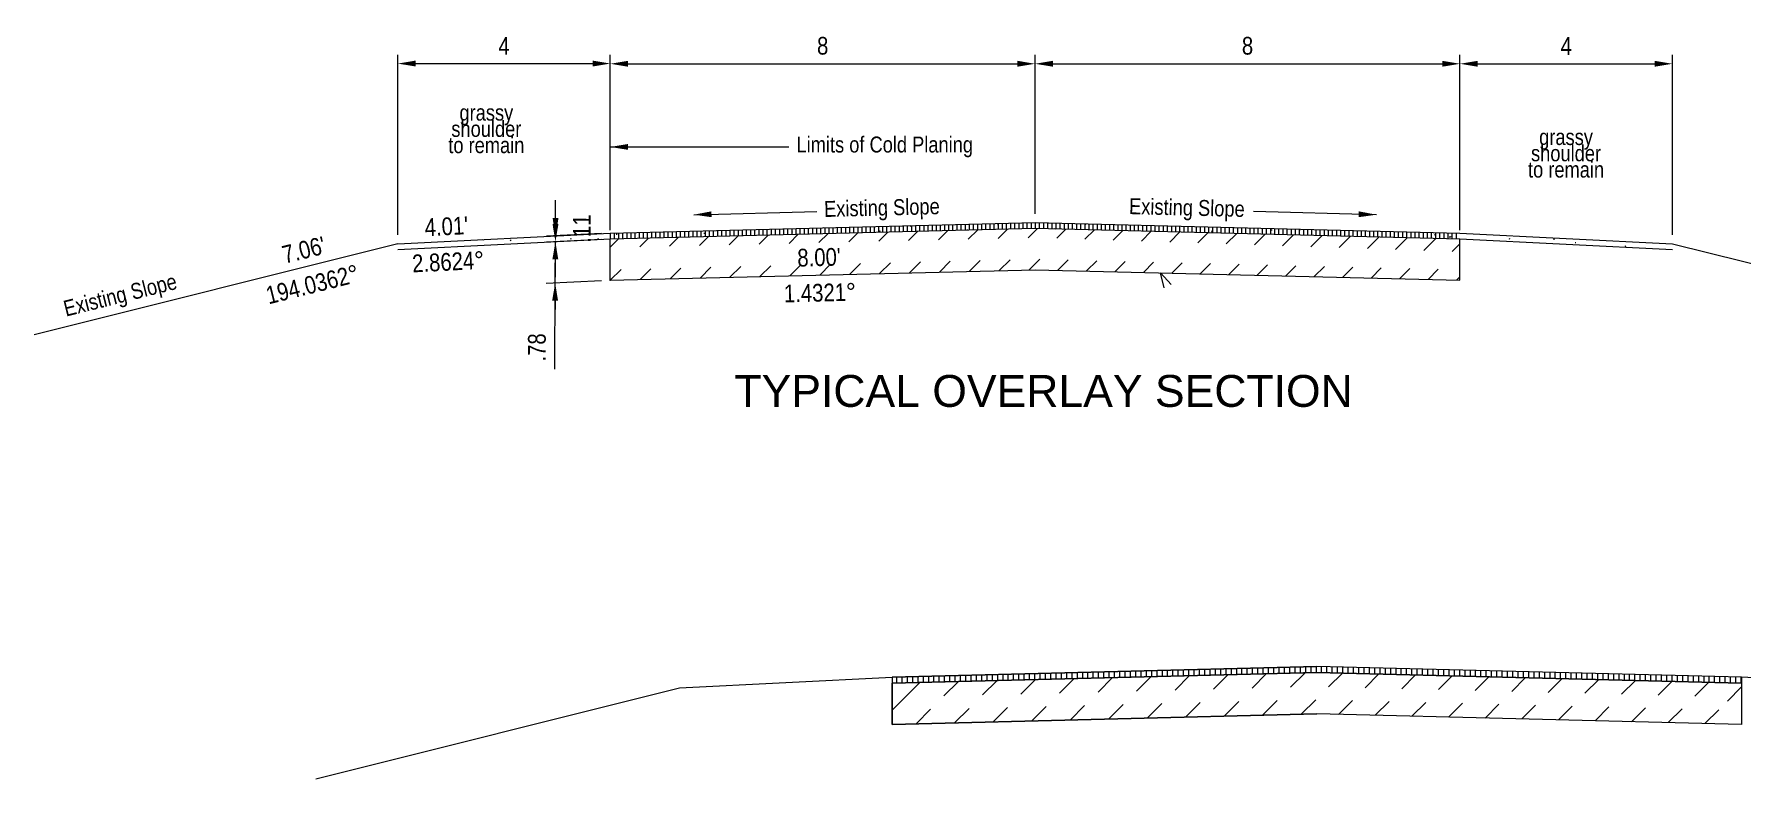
# Model space of a CAD drawing. Extents: x -43.4 to 20.2, y -25.3 to 24.
# Drawn here: x -35.2 to -3.04, y 10.03 to 24.04 of the extents above; entities that cross this region are included whole.
import ezdxf
from ezdxf.enums import TextEntityAlignment as Align

# ---------------------------------------------------------------- set-up
doc = ezdxf.new("R2010")
doc.units = 0
doc.header["$MEASUREMENT"] = 0
for name, color, linetype, lineweight in [('Level 1', 7, 'Continuous', 0), ('Level 5', 7, 'Continuous', 0), ('Level 59', 7, 'Continuous', 0)]:
    doc.layers.add(name, color=color, linetype=linetype, lineweight=lineweight)
doc.styles.get("Standard").update_dxf_attribs({"font": 'txt.shx'})
doc.styles.add('Style-Arial', font='arial.ttf')
doc.styles.add('Style-Arial Narrow', font='ARIALN.TTF')
doc.dimstyles.get("Standard").update_dxf_attribs({"dimtxt": 0.18, "dimasz": 0.18, "dimexe": 0.18, "dimexo": 0.0625, "dimgap": 0.09, "dimtad": 0, "dimtih": 1, "dimtoh": 1, "dimdec": 4, "dimzin": 3, "dimdsep": 46, "dimtxsty": 'Standard', "dimcen": 0.09, "dimadec": 0, "dimazin": 0, "dimtfac": 1, "dimtdec": 0, "dimtofl": 0, "dimtmove": 0, "dimatfit": 1, "dimfxl": 1, "dimtolj": 1, "dimtzin": 3, "dimarcsym": 0})

# ---------------------------------------------------------------- blocks, each defined once
blk = doc.blocks.new('*D1')
at = {"linetype": 'Continuous', "lineweight": 0, "transparency": 16777216}
for p, q in [((-28.348, 20.264), (-28.348, 23.653)), ((-28.014, 23.486), (-24.682, 23.486)), ((-24.348, 20.464), (-24.348, 23.653))]:
    blk.add_line(p, q, dxfattribs=at)
at = {"linetype": 'Continuous', "lineweight": 13, "transparency": 16777216}
for points in [[(-28.014, 23.542), (-28.014, 23.431), (-28.348, 23.486)], [(-24.682, 23.542), (-24.682, 23.431), (-24.348, 23.486)]]:
    blk.add_solid(points, dxfattribs=at)
at = {"layer": 'Defpoints', "color": 0, "linetype": 'Continuous', "lineweight": 13, "transparency": 16777216}
for p in [(-24.348, 23.486), (-24.348, 20.297), (-28.348, 20.097)]:
    blk.add_point(p, dxfattribs=at)
at = {"color": 0, "linetype": 'Continuous', "lineweight": 0, "transparency": 16777216, "insert": (-26.348, 23.82), "char_height": 0.3337, "attachment_point": 5, "style": 'Style-Arial Narrow'}
blk.add_mtext('\\A1;4', dxfattribs=at)
blk = doc.blocks.new('*D4')
at = {"linetype": 'Continuous', "lineweight": 0, "transparency": 16777216}
for p, q in [((-24.348, 20.353), (-24.348, 23.649)), ((-24.014, 23.482), (-16.682, 23.482)), ((-16.348, 20.664), (-16.348, 23.649))]:
    blk.add_line(p, q, dxfattribs=at)
at = {"linetype": 'Continuous', "lineweight": 13, "transparency": 16777216}
for points in [[(-24.014, 23.538), (-24.014, 23.427), (-24.348, 23.482)], [(-16.682, 23.538), (-16.682, 23.427), (-16.348, 23.482)]]:
    blk.add_solid(points, dxfattribs=at)
at = {"layer": 'Defpoints', "color": 0, "linetype": 'Continuous', "lineweight": 13, "transparency": 16777216}
for p in [(-16.348, 23.482), (-16.348, 20.497), (-24.348, 20.186)]:
    blk.add_point(p, dxfattribs=at)
at = {"color": 0, "linetype": 'Continuous', "lineweight": 0, "transparency": 16777216, "insert": (-20.348, 23.819), "char_height": 0.3337, "attachment_point": 5, "style": 'Style-Arial Narrow'}
blk.add_mtext('\\A1;8', dxfattribs=at)
blk = doc.blocks.new('*D2')
at = {"linetype": 'Continuous', "lineweight": 0, "transparency": 16777216}
for p, q in [((-16.348, 20.664), (-16.348, 23.649)), ((-16.014, 23.482), (-8.682, 23.482)), ((-8.348, 20.353), (-8.348, 23.649))]:
    blk.add_line(p, q, dxfattribs=at)
at = {"linetype": 'Continuous', "lineweight": 13, "transparency": 16777216}
for points in [[(-16.014, 23.538), (-16.014, 23.427), (-16.348, 23.482)], [(-8.682, 23.538), (-8.682, 23.427), (-8.348, 23.482)]]:
    blk.add_solid(points, dxfattribs=at)
at = {"layer": 'Defpoints', "color": 0, "linetype": 'Continuous', "lineweight": 13, "transparency": 16777216}
for p in [(-8.348, 23.482), (-16.348, 20.497), (-8.348, 20.186)]:
    blk.add_point(p, dxfattribs=at)
at = {"color": 0, "linetype": 'Continuous', "lineweight": 0, "transparency": 16777216, "insert": (-12.348, 23.819), "char_height": 0.3337, "attachment_point": 5, "style": 'Style-Arial Narrow'}
blk.add_mtext('\\A1;8', dxfattribs=at)
blk = doc.blocks.new('*D3')
at = {"linetype": 'Continuous', "lineweight": 0, "transparency": 16777216}
for p, q in [((-8.348, 20.353), (-8.348, 23.649)), ((-8.014, 23.482), (-4.682, 23.482)), ((-4.348, 20.264), (-4.348, 23.649))]:
    blk.add_line(p, q, dxfattribs=at)
at = {"linetype": 'Continuous', "lineweight": 13, "transparency": 16777216}
for points in [[(-8.014, 23.538), (-8.014, 23.427), (-8.348, 23.482)], [(-4.682, 23.538), (-4.682, 23.427), (-4.348, 23.482)]]:
    blk.add_solid(points, dxfattribs=at)
at = {"layer": 'Defpoints', "color": 0, "linetype": 'Continuous', "lineweight": 13, "transparency": 16777216}
for p in [(-4.348, 23.482), (-8.348, 20.186), (-4.348, 20.097)]:
    blk.add_point(p, dxfattribs=at)
at = {"color": 0, "linetype": 'Continuous', "lineweight": 0, "transparency": 16777216, "insert": (-6.348, 23.816), "char_height": 0.3337, "attachment_point": 5, "style": 'Style-Arial Narrow'}
blk.add_mtext('\\A1;4', dxfattribs=at)
blk = doc.blocks.new('*D6')
at = {"linetype": 'Continuous', "lineweight": 0, "transparency": 16777216}
for p, q in [((-25.379, 20.468), (-25.377, 20.802)), ((-24.511, 20.178), (-25.548, 20.126)), ((-25.385, 19.356), (-25.381, 20.134)), ((-24.515, 19.4), (-25.552, 19.348)), ((-25.394, 17.737), (-25.385, 19.356)), ((-25.387, 19.022), (-25.389, 18.689))]:
    blk.add_line(p, q, dxfattribs=at)
at = {"linetype": 'Continuous', "lineweight": 13, "transparency": 16777216}
for points in [[(-25.435, 20.468), (-25.324, 20.468), (-25.381, 20.134)], [(-25.443, 19.023), (-25.331, 19.022), (-25.385, 19.356)]]:
    blk.add_solid(points, dxfattribs=at)
at = {"layer": 'Defpoints', "color": 0, "linetype": 'Continuous', "lineweight": 13, "transparency": 16777216}
for p in [(-25.381, 20.134), (-24.344, 20.186), (-24.348, 19.408)]:
    blk.add_point(p, dxfattribs=at)
at = {"color": 0, "linetype": 'Continuous', "lineweight": 0, "transparency": 16777216, "insert": (-25.729, 18.145), "char_height": 0.3337, "attachment_point": 5, "rotation": 89.6934, "style": 'Style-Arial Narrow'}
blk.add_mtext('\\A1;.78', dxfattribs=at)
blk = doc.blocks.new('*D5')
at = {"linetype": 'Continuous', "lineweight": 0, "transparency": 16777216}
for p, q in [((-25.379, 20.579), (-25.377, 20.913)), ((-24.51, 20.289), (-25.547, 20.237)), ((-24.511, 20.178), (-25.548, 20.126)), ((-25.383, 19.8), (-25.385, 19.467))]:
    blk.add_line(p, q, dxfattribs=at)
at = {"linetype": 'Continuous', "lineweight": 13, "transparency": 16777216}
for points in [[(-25.434, 20.58), (-25.323, 20.579), (-25.38, 20.246)], [(-25.438, 19.801), (-25.327, 19.8), (-25.381, 20.134)]]:
    blk.add_solid(points, dxfattribs=at)
at = {"layer": 'Defpoints', "color": 0, "linetype": 'Continuous', "lineweight": 13, "transparency": 16777216}
for p in [(-24.343, 20.297), (-25.38, 20.246), (-24.344, 20.186)]:
    blk.add_point(p, dxfattribs=at)
at = {"color": 0, "linetype": 'Continuous', "lineweight": 0, "transparency": 16777216, "insert": (-24.884, 20.382), "char_height": 0.3337, "attachment_point": 5, "rotation": 89.6934, "style": 'Style-Arial Narrow'}
blk.add_mtext('\\A1;.11', dxfattribs=at)

msp = doc.modelspace()

# ---------------------------------------------------------------- hatches: boundary and pattern name
at = {"layer": 'Level 59', "linetype": 'Continuous', "lineweight": 13}
h = msp.add_hatch(dxfattribs=at)
h.set_pattern_fill('HATCH', color=5, scale=0.01, style=0, pattern_type=2)
h.set_pattern_definition([(90, (-13.15246, 12.845), (-0.1, 6e-18), [])])
h.paths.add_polyline_path([(-3.04472, 11.94074), (-11.04222, 12.14068), (-19.03972, 11.94074), (-19.03972, 11.83071), (-11.04222, 12.03065), (-3.04472, 11.83071)])

# ---------------------------------------------------------------- linework, layer by layer
at = {"layer": 'Level 1', "color": 5, "linetype": 'Continuous', "lineweight": 0}
for p, q in [((-28.3479, 20.09713), (-35.19642, 18.385)), ((-4.3479, 20.09713), (3.52505, 18.12889))]:
    msp.add_line(p, q, dxfattribs=at)
at = {"layer": 'Level 1', "color": 7, "linetype": 'Continuous', "lineweight": 13}
for p, q in [((-24.3479, 19.40799), (-24.3479, 20.18596)), ((-8.3479, 19.40799), (-8.3479, 20.18586))]:
    msp.add_line(p, q, dxfattribs=at)
at = {"layer": 'Level 1', "color": 4, "linetype": 'Continuous', "lineweight": 0, "flags": 128}
msp.add_lwpolyline([(-13.91654, 19.26326), (-13.9855, 19.55113), (-13.78919, 19.32957)], dxfattribs=at)
at = {"layer": 'Level 5', "color": 7, "linetype": 'Continuous', "lineweight": 0}
msp.add_line((-16.3479, 20.66094), (-16.3479, 22.75454), dxfattribs=at)
at = {"layer": 'Level 59', "color": 7, "linetype": 'Continuous', "lineweight": 13}
for p, q in [((-24.34373, 20.18607), (-24.34373, 20.29723)), ((-24.26603, 20.18801), (-24.26603, 20.29918)), ((-24.18833, 20.18995), (-24.18833, 20.30112)), ((-24.11063, 20.19189), (-24.11063, 20.30306)), ((-24.03293, 20.19384), (-24.03293, 20.305)), ((-23.95523, 20.19578), (-23.95523, 20.30695)), ((-23.87753, 20.19772), (-23.87753, 20.30889)), ((-23.79983, 20.19966), (-23.79983, 20.31083)), ((-23.72213, 20.20161), (-23.72213, 20.31277)), ((-23.64443, 20.20355), (-23.64443, 20.31472)), ((-23.56673, 20.20549), (-23.56673, 20.31666)), ((-23.48903, 20.20743), (-23.48903, 20.3186)), ((-23.41133, 20.20938), (-23.41133, 20.32054)), ((-23.33363, 20.21132), (-23.33363, 20.32249)), ((-23.25593, 20.21326), (-23.25593, 20.32443)), ((-23.17823, 20.2152), (-23.17823, 20.32637)), ((-23.10053, 20.21715), (-23.10053, 20.32831)), ((-23.02283, 20.21909), (-23.02283, 20.33026)), ((-22.94513, 20.22103), (-22.94513, 20.3322)), ((-22.86743, 20.22297), (-22.86743, 20.33414)), ((-22.78973, 20.22492), (-22.78973, 20.33608)), ((-22.71203, 20.22686), (-22.71203, 20.33803)), ((-22.63433, 20.2288), (-22.63433, 20.33997)), ((-22.55663, 20.23074), (-22.55663, 20.34191)), ((-22.47893, 20.23269), (-22.47893, 20.34385)), ((-22.40123, 20.23463), (-22.40123, 20.3458)), ((-22.32353, 20.23657), (-22.32353, 20.34774)), ((-22.24583, 20.23851), (-22.24583, 20.34968)), ((-22.16813, 20.24046), (-22.16813, 20.35162)), ((-22.09043, 20.2424), (-22.09043, 20.35357)), ((-22.01273, 20.24434), (-22.01273, 20.35551)), ((-21.93503, 20.24628), (-21.93503, 20.35745)), ((-21.85733, 20.24823), (-21.85733, 20.35939)), ((-21.77963, 20.25017), (-21.77963, 20.36134)), ((-21.70193, 20.25211), (-21.70193, 20.36328)), ((-21.62423, 20.25405), (-21.62423, 20.36522)), ((-21.54653, 20.256), (-21.54653, 20.36716)), ((-21.46883, 20.25794), (-21.46883, 20.36911)), ((-21.39113, 20.25988), (-21.39113, 20.37105)), ((-21.31343, 20.26182), (-21.31343, 20.37299)), ((-21.23573, 20.26377), (-21.23573, 20.37493)), ((-21.15803, 20.26571), (-21.15803, 20.37688)), ((-21.08033, 20.26765), (-21.08033, 20.37882)), ((-21.00263, 20.26959), (-21.00263, 20.38076)), ((-20.92493, 20.27154), (-20.92493, 20.3827)), ((-20.84723, 20.27348), (-20.84723, 20.38465)), ((-20.76953, 20.27542), (-20.76953, 20.38659)), ((-20.69183, 20.27736), (-20.69183, 20.38853)), ((-20.61413, 20.27931), (-20.61413, 20.39047)), ((-20.53643, 20.28125), (-20.53643, 20.39242)), ((-20.45873, 20.28319), (-20.45873, 20.39436)), ((-20.38103, 20.28513), (-20.38103, 20.3963)), ((-20.30333, 20.28708), (-20.30333, 20.39824)), ((-20.22563, 20.28902), (-20.22563, 20.40019)), ((-20.14793, 20.29096), (-20.14793, 20.40213)), ((-20.07023, 20.2929), (-20.07023, 20.40407)), ((-19.99253, 20.29485), (-19.99253, 20.40601)), ((-19.91483, 20.29679), (-19.91483, 20.40796)), ((-19.83713, 20.29873), (-19.83713, 20.4099)), ((-19.75943, 20.30067), (-19.75943, 20.41184)), ((-19.68173, 20.30262), (-19.68173, 20.41378)), ((-19.60403, 20.30456), (-19.60403, 20.41573)), ((-19.52633, 20.3065), (-19.52633, 20.41767)), ((-19.44863, 20.30844), (-19.44863, 20.41961)), ((-19.37093, 20.31039), (-19.37093, 20.42155)), ((-19.29323, 20.31233), (-19.29323, 20.4235)), ((-19.21553, 20.31427), (-19.21553, 20.42544)), ((-19.13783, 20.31621), (-19.13783, 20.42738)), ((-19.06013, 20.31816), (-19.06013, 20.42932)), ((-18.98243, 20.3201), (-18.98243, 20.43127)), ((-18.90473, 20.32204), (-18.90473, 20.43321)), ((-18.82703, 20.32398), (-18.82703, 20.43515)), ((-18.74933, 20.32593), (-18.74933, 20.43709)), ((-18.67163, 20.32787), (-18.67163, 20.43904)), ((-18.59393, 20.32981), (-18.59393, 20.44098)), ((-18.51623, 20.33175), (-18.51623, 20.44292)), ((-18.43853, 20.3337), (-18.43853, 20.44486)), ((-18.36083, 20.33564), (-18.36083, 20.44681)), ((-18.28313, 20.33758), (-18.28313, 20.44875)), ((-18.20542, 20.33952), (-18.20542, 20.45069)), ((-18.12772, 20.34147), (-18.12772, 20.45263)), ((-18.05002, 20.34341), (-18.05002, 20.45458)), ((-17.97232, 20.34535), (-17.97232, 20.45652)), ((-17.89462, 20.34729), (-17.89462, 20.45846)), ((-17.81692, 20.34924), (-17.81692, 20.4604)), ((-17.73922, 20.35118), (-17.73922, 20.46235)), ((-17.66152, 20.35312), (-17.66152, 20.46429)), ((-17.58382, 20.35506), (-17.58382, 20.46623)), ((-17.50612, 20.35701), (-17.50612, 20.46817)), ((-17.42842, 20.35895), (-17.42842, 20.47012)), ((-17.35072, 20.36089), (-17.35072, 20.47206)), ((-17.27302, 20.36283), (-17.27302, 20.474)), ((-17.19532, 20.36478), (-17.19532, 20.47594)), ((-17.11762, 20.36672), (-17.11762, 20.47789)), ((-17.03992, 20.36866), (-17.03992, 20.47983)), ((-16.96222, 20.3706), (-16.96222, 20.48177)), ((-16.88452, 20.37255), (-16.88452, 20.48371)), ((-16.80682, 20.37449), (-16.80682, 20.48566)), ((-16.72912, 20.37643), (-16.72912, 20.4876)), ((-16.65142, 20.37837), (-16.65142, 20.48954)), ((-16.57372, 20.38032), (-16.57372, 20.49148)), ((-16.49602, 20.38226), (-16.49602, 20.49343)), ((-16.41832, 20.3842), (-16.41832, 20.49537)), ((-16.34062, 20.38578), (-16.34062, 20.49695)), ((-16.26292, 20.38384), (-16.26292, 20.49501)), ((-16.18522, 20.38189), (-16.18522, 20.49306)), ((-16.10752, 20.37995), (-16.10752, 20.49112)), ((-16.02982, 20.37801), (-16.02982, 20.48918)), ((-15.95212, 20.37607), (-15.95212, 20.48724)), ((-15.87442, 20.37412), (-15.87442, 20.48529)), ((-15.79672, 20.37218), (-15.79672, 20.48335)), ((-15.71902, 20.37024), (-15.71902, 20.48141)), ((-15.64132, 20.3683), (-15.64132, 20.47947)), ((-15.56362, 20.36635), (-15.56362, 20.47752)), ((-15.48592, 20.36441), (-15.48592, 20.47558)), ((-15.40822, 20.36247), (-15.40822, 20.47364)), ((-15.33052, 20.36053), (-15.33052, 20.4717)), ((-15.25282, 20.35858), (-15.25282, 20.46975)), ((-15.17512, 20.35664), (-15.17512, 20.46781)), ((-15.09742, 20.3547), (-15.09742, 20.46587)), ((-15.01972, 20.35276), (-15.01972, 20.46393)), ((-14.94202, 20.35081), (-14.94202, 20.46198)), ((-14.86432, 20.34887), (-14.86432, 20.46004)), ((-14.78662, 20.34693), (-14.78662, 20.4581)), ((-14.70892, 20.34499), (-14.70892, 20.45616)), ((-14.63122, 20.34304), (-14.63122, 20.45421)), ((-14.55352, 20.3411), (-14.55352, 20.45227)), ((-14.47582, 20.33916), (-14.47582, 20.45033)), ((-14.39812, 20.33722), (-14.39812, 20.44839)), ((-14.32042, 20.33527), (-14.32042, 20.44644)), ((-14.24272, 20.33333), (-14.24272, 20.4445)), ((-14.16502, 20.33139), (-14.16502, 20.44256)), ((-14.08732, 20.32945), (-14.08732, 20.44062)), ((-14.00962, 20.3275), (-14.00962, 20.43867)), ((-13.93192, 20.32556), (-13.93192, 20.43673)), ((-13.85422, 20.32362), (-13.85422, 20.43479)), ((-13.77652, 20.32168), (-13.77652, 20.43285)), ((-13.69882, 20.31973), (-13.69882, 20.4309)), ((-13.62112, 20.31779), (-13.62112, 20.42896)), ((-13.54342, 20.31585), (-13.54342, 20.42702)), ((-13.46572, 20.31391), (-13.46572, 20.42508)), ((-13.38802, 20.31196), (-13.38802, 20.42313)), ((-13.31032, 20.31002), (-13.31032, 20.42119)), ((-13.23262, 20.30808), (-13.23262, 20.41925)), ((-13.15492, 20.30614), (-13.15492, 20.41731)), ((-13.07722, 20.30419), (-13.07722, 20.41536)), ((-12.99952, 20.30225), (-12.99952, 20.41342)), ((-12.92182, 20.30031), (-12.92182, 20.41148)), ((-12.84412, 20.29837), (-12.84412, 20.40954)), ((-12.76642, 20.29642), (-12.76642, 20.40759)), ((-12.68872, 20.29448), (-12.68872, 20.40565)), ((-12.61102, 20.29254), (-12.61102, 20.40371)), ((-12.53332, 20.2906), (-12.53332, 20.40177)), ((-12.45562, 20.28865), (-12.45562, 20.39982)), ((-12.37792, 20.28671), (-12.37792, 20.39788)), ((-12.30022, 20.28477), (-12.30022, 20.39594)), ((-12.22252, 20.28283), (-12.22252, 20.394)), ((-12.14482, 20.28088), (-12.14482, 20.39205)), ((-12.06712, 20.27894), (-12.06712, 20.39011)), ((-11.98942, 20.277), (-11.98942, 20.38817)), ((-11.91172, 20.27506), (-11.91172, 20.38623)), ((-11.83402, 20.27311), (-11.83402, 20.38428)), ((-11.75632, 20.27117), (-11.75632, 20.38234)), ((-11.67862, 20.26923), (-11.67862, 20.3804)), ((-11.60092, 20.26729), (-11.60092, 20.37846)), ((-11.52322, 20.26534), (-11.52322, 20.37651)), ((-11.44552, 20.2634), (-11.44552, 20.37457)), ((-11.36782, 20.26146), (-11.36782, 20.37263)), ((-11.29012, 20.25952), (-11.29012, 20.37069)), ((-11.21242, 20.25757), (-11.21242, 20.36874)), ((-11.13472, 20.25563), (-11.13472, 20.3668)), ((-11.05702, 20.25369), (-11.05702, 20.36486)), ((-10.97932, 20.25175), (-10.97932, 20.36292)), ((-10.90162, 20.2498), (-10.90162, 20.36097)), ((-10.82392, 20.24786), (-10.82392, 20.35903)), ((-10.74622, 20.24592), (-10.74622, 20.35709)), ((-10.66852, 20.24398), (-10.66852, 20.35514)), ((-10.59082, 20.24203), (-10.59082, 20.3532)), ((-10.51312, 20.24009), (-10.51312, 20.35126)), ((-10.43542, 20.23815), (-10.43542, 20.34932)), ((-10.35772, 20.23621), (-10.35772, 20.34737)), ((-10.28002, 20.23426), (-10.28002, 20.34543)), ((-10.20232, 20.23232), (-10.20232, 20.34349)), ((-10.12462, 20.23038), (-10.12462, 20.34155)), ((-10.04692, 20.22844), (-10.04692, 20.3396)), ((-9.96922, 20.22649), (-9.96922, 20.33766)), ((-9.89152, 20.22455), (-9.89152, 20.33572)), ((-9.81382, 20.22261), (-9.81382, 20.33378)), ((-9.73612, 20.22067), (-9.73612, 20.33183)), ((-9.65842, 20.21872), (-9.65842, 20.32989)), ((-9.58072, 20.21678), (-9.58072, 20.32795)), ((-9.50302, 20.21484), (-9.50302, 20.32601)), ((-9.42532, 20.2129), (-9.42532, 20.32406)), ((-9.34762, 20.21095), (-9.34762, 20.32212)), ((-9.26992, 20.20901), (-9.26992, 20.32018)), ((-9.19222, 20.20707), (-9.19222, 20.31824)), ((-9.11452, 20.20513), (-9.11452, 20.31629)), ((-9.03682, 20.20318), (-9.03682, 20.31435)), ((-8.95912, 20.20124), (-8.95912, 20.31241)), ((-8.88142, 20.1993), (-8.88142, 20.31047)), ((-8.80372, 20.19736), (-8.80372, 20.30852)), ((-8.72602, 20.19541), (-8.72602, 20.30658)), ((-8.64832, 20.19347), (-8.64832, 20.30464)), ((-8.57062, 20.19153), (-8.57062, 20.3027)), ((-8.49292, 20.18959), (-8.49292, 20.30075)), ((-8.41522, 20.18764), (-8.41522, 20.29881)), ((-24.34373, 20.18607), (-24.34373, 20.18607))]:
    msp.add_line(p, q, dxfattribs=at)
at = {"layer": 'Level 59', "color": 7, "linetype": 'Continuous', "lineweight": 0}
for p, q in [((-24.23602, 20.27656), (-24.21857, 20.27307)), ((-22.58573, 20.2973), (-22.56828, 20.29381)), ((-21.54378, 20.09029), (-21.37375, 20.26031)), ((-20.98127, 20.10338), (-20.81024, 20.2744)), ((-20.93544, 20.31805), (-20.91799, 20.31455)), ((-20.41876, 20.11646), (-20.24673, 20.28849)), ((-20.34062, 20.39308), (-20.34224, 20.39727)), ((-19.85625, 20.12955), (-19.68322, 20.30258)), ((-19.29374, 20.14263), (-19.11971, 20.31667)), ((-19.28515, 20.33879), (-19.2677, 20.3353)), ((-18.73124, 20.15572), (-18.5562, 20.33075)), ((-18.69033, 20.41382), (-18.69905, 20.4365)), ((-18.16873, 20.16881), (-17.99269, 20.34484)), ((-17.63486, 20.35953), (-17.61741, 20.35604)), ((-17.60622, 20.18189), (-17.42918, 20.35893)), ((-17.04004, 20.43456), (-17.04877, 20.45724)), ((-17.04371, 20.19498), (-16.86567, 20.37302)), ((-16.4812, 20.20806), (-16.30439, 20.38487)), ((-15.98457, 20.38027), (-15.96712, 20.37678)), ((-15.94108, 20.19876), (-15.76838, 20.37147)), ((-15.40932, 20.1811), (-15.23236, 20.35806)), ((-15.38976, 20.4553), (-15.3967, 20.47335)), ((-14.87756, 20.16344), (-14.69635, 20.34465)), ((-14.3458, 20.14578), (-14.16033, 20.33124)), ((-14.33428, 20.40101), (-14.31683, 20.39752)), ((-13.81404, 20.12812), (-13.62432, 20.31784)), ((-13.5525, 20.33985), (-13.53505, 20.33636)), ((-13.28228, 20.11046), (-13.0883, 20.30443)), ((-13.01365, 20.31535), (-13.02237, 20.33803)), ((-12.75051, 20.09279), (-12.55229, 20.29102)), ((-12.21875, 20.07513), (-12.01627, 20.27761)), ((-11.90221, 20.36059), (-11.88476, 20.3571)), ((-11.68699, 20.05747), (-11.48026, 20.26421)), ((-11.36336, 20.3361), (-11.37208, 20.35877)), ((-8.82897, 20.26724), (-8.81153, 20.2533)), ((-26.75481, 20.17391), (-26.73736, 20.17042)), ((-26.21596, 20.14942), (-26.22468, 20.1721)), ((-25.10452, 20.19466), (-25.08707, 20.19116)), ((-24.56749, 20.17488), (-24.5744, 20.19284)), ((-24.35632, 20.02486), (-24.19131, 20.18988)), ((-24.35632, 20.02486), (-24.35632, 20.02486)), ((-23.79381, 20.03795), (-23.6278, 20.20396)), ((-23.45423, 20.2154), (-23.43678, 20.21191)), ((-23.2313, 20.05104), (-23.06428, 20.21805)), ((-22.66879, 20.06412), (-22.50077, 20.23214)), ((-22.10628, 20.07721), (-21.93726, 20.24623)), ((-11.15523, 20.03981), (-10.94424, 20.2508)), ((-10.62347, 20.02215), (-10.40823, 20.23739)), ((-10.47926, 20.2465), (-10.4699, 20.23901)), ((-10.09171, 20.00449), (-9.87221, 20.22399)), ((-9.55995, 19.98682), (-9.3362, 20.21058)), ((-9.02819, 19.96916), (-8.80018, 20.19717)), ((-8.5514, 20.22778), (-8.53396, 20.22429)), ((-8.54045, 20.23078), (-8.523, 20.22729)), ((-8.49643, 19.9515), (-8.35343, 20.09449)), ((-7.42898, 20.19293), (-7.41153, 20.18944)), ((-6.58735, 20.1827), (-6.5699, 20.17921)), ((-6.1813, 20.12077), (-6.16385, 20.11728)), ((-5.22445, 20.03704), (-5.23317, 20.05972)), ((-23.78439, 19.42207), (-23.58185, 19.62461)), ((-23.22087, 19.43616), (-23.01819, 19.63884)), ((-22.65736, 19.45025), (-22.45454, 19.65308)), ((-22.09385, 19.46434), (-21.89088, 19.66731)), ((-21.53034, 19.47842), (-21.32723, 19.68154)), ((-20.96683, 19.49251), (-20.76357, 19.69577)), ((-20.40332, 19.5066), (-20.19992, 19.71001)), ((-19.83981, 19.52069), (-19.63626, 19.72424)), ((-19.2763, 19.53477), (-19.07261, 19.73847)), ((-18.71279, 19.54886), (-18.50895, 19.7527)), ((-18.14928, 19.56295), (-17.9453, 19.76694)), ((-17.58577, 19.57704), (-17.38164, 19.78117)), ((-17.02226, 19.59113), (-16.81799, 19.7954)), ((-16.45875, 19.60521), (-16.2595, 19.80446)), ((-15.91732, 19.59722), (-15.72361, 19.79093)), ((-15.3813, 19.58382), (-15.18773, 19.77739)), ((-14.84528, 19.57042), (-14.65184, 19.76386)), ((-14.30926, 19.55702), (-14.11595, 19.75033)), ((-13.77323, 19.54362), (-13.58006, 19.73679)), ((-13.23721, 19.53022), (-13.04417, 19.72326)), ((-12.70119, 19.51682), (-12.50828, 19.70973)), ((-12.16517, 19.50342), (-11.97239, 19.6962)), ((-11.62915, 19.49002), (-11.4365, 19.68266)), ((-11.09312, 19.47662), (-10.90061, 19.66913)), ((-10.5571, 19.46322), (-10.36472, 19.6556)), ((-10.02108, 19.44981), (-9.82883, 19.64206)), ((-9.48506, 19.43641), (-9.29294, 19.62853)), ((-24.3479, 19.40799), (-24.1455, 19.61038)), ((-8.94904, 19.42301), (-8.75705, 19.615)), ((-8.41301, 19.40961), (-8.3479, 19.47473))]:
    msp.add_line(p, q, dxfattribs=at)
at = {"layer": 'Level 59', "color": 5, "linetype": 'Continuous', "lineweight": 13}
for p, q in [((-23.04472, 11.74049), (-19.03972, 11.94074)), ((-19.03972, 11.94074), (-11.04222, 12.14068)), ((-19.03972, 11.83071), (-11.04222, 12.03065)), ((-11.04222, 12.03065), (-19.03972, 11.83071)), ((-19.03972, 11.94074), (-19.03972, 11.05046)), ((-16.61422, 11.62381), (-16.33982, 11.89821)), ((-15.88898, 11.64194), (-15.61458, 11.91634)), ((-15.16374, 11.66007), (-14.88935, 11.93447)), ((-14.4385, 11.6782), (-14.16411, 11.9526)), ((-13.71326, 11.69634), (-13.43887, 11.97073)), ((-12.98803, 11.71447), (-12.71363, 11.98886)), ((-12.26279, 11.7326), (-11.98839, 12.00699)), ((-11.53755, 11.75073), (-11.26316, 12.02512)), ((-3.04472, 11.94074), (-11.04222, 12.14068)), ((-3.04472, 11.83071), (-11.04222, 12.03065)), ((-3.04472, 11.83071), (-11.04222, 12.03065)), ((-10.82353, 11.75764), (-10.56252, 12.01865)), ((-10.13367, 11.7404), (-9.87266, 12.00141)), ((-9.44381, 11.72315), (-9.1828, 11.98416)), ((-8.75395, 11.7059), (-8.49294, 11.96691)), ((-8.06409, 11.68866), (-7.80308, 11.94967)), ((-7.37423, 11.67141), (-7.11322, 11.93242)), ((-6.68437, 11.65417), (-6.42336, 11.91517)), ((-5.99451, 11.63692), (-5.7335, 11.89793)), ((0.96027, 11.74049), (-3.04472, 11.94074)), ((-3.04472, 11.94074), (-3.04472, 11.05046)), ((-29.89393, 10.0282), (-23.04472, 11.74049)), ((-19.03972, 11.31962), (-18.51553, 11.84381)), ((-18.06469, 11.58755), (-17.7903, 11.86194)), ((-17.33945, 11.60568), (-17.06506, 11.88008)), ((-5.30465, 11.61967), (-5.04364, 11.88068)), ((-4.61479, 11.60243), (-4.35378, 11.86343)), ((-3.92493, 11.58518), (-3.66392, 11.84619)), ((-3.31217, 11.49083), (-3.04472, 11.75828)), ((-18.59055, 11.06169), (-18.31615, 11.33609)), ((-17.86531, 11.07983), (-17.59091, 11.35422)), ((-17.14007, 11.09796), (-16.86568, 11.37235)), ((-16.41483, 11.11609), (-16.14044, 11.39048)), ((-15.6896, 11.13422), (-15.4152, 11.40861)), ((-14.96436, 11.15235), (-14.68996, 11.42674)), ((-14.23912, 11.17048), (-13.96473, 11.44487)), ((-13.51388, 11.18861), (-13.23949, 11.46301)), ((-12.78864, 11.20674), (-12.51425, 11.48114)), ((-12.06341, 11.22487), (-11.78901, 11.49927)), ((-11.33817, 11.243), (-11.06377, 11.5174)), ((-10.63387, 11.24019), (-10.37286, 11.5012)), ((-9.94401, 11.22295), (-9.683, 11.48396)), ((-9.25415, 11.2057), (-8.99314, 11.46671)), ((-8.56429, 11.18845), (-8.30328, 11.44946)), ((-7.87443, 11.17121), (-7.61342, 11.43222)), ((-7.18457, 11.15396), (-6.92356, 11.41497)), ((-6.49471, 11.13671), (-6.2337, 11.39772)), ((-5.80485, 11.11947), (-5.54384, 11.38048)), ((-5.11499, 11.10222), (-4.85398, 11.36323)), ((-4.42513, 11.08497), (-4.16412, 11.34598)), ((-3.73527, 11.06773), (-3.47426, 11.32874)), ((-19.03972, 11.05046), (-11.04222, 11.2504)), ((-3.04472, 11.05046), (-11.04222, 11.2504)), ((-3.04541, 11.05048), (-3.04472, 11.05117))]:
    msp.add_line(p, q, dxfattribs=at)
at = {"layer": 'Level 59', "color": 5, "linetype": 'Continuous', "lineweight": 13, "flags": 128}
for points in [[(-28.3479, 20.09713), (-24.3479, 20.29713), (-16.3479, 20.49713), (-8.3479, 20.29713), (-4.3479, 20.09713)], [(-28.3479, 19.98586), (-24.34373, 20.18607), (-16.3479, 20.38596), (-8.35206, 20.18607), (-4.3479, 19.98586)], [(-24.3479, 19.40799), (-16.3479, 19.60799), (-8.3479, 19.40799)]]:
    msp.add_lwpolyline(points, dxfattribs=at)
for points in [[(-3.04472, 11.94074), (-11.04222, 12.14068), (-19.03972, 11.94074), (-19.03972, 11.83071), (-11.04222, 12.03065), (-3.04472, 11.83071)], [(-19.03972, 11.05046), (-19.03972, 11.83071), (-11.04222, 12.03065), (-3.04472, 11.83071), (-3.04472, 11.05046), (-11.04222, 11.2504)]]:
    msp.add_lwpolyline(points, close=True, dxfattribs=at)
at = {"layer": 'Level 59', "color": 7, "linetype": 'Continuous', "lineweight": 0}
msp.add_point((-24.3479, 19.40799), dxfattribs=at)

# ---------------------------------------------------------------- texts
at = {"color": 7, "linetype": 'Continuous', "lineweight": 0, "insert": (-20.84111, 21.91752), "char_height": 0.3, "attachment_point": 4, "line_spacing_factor": 0.69, "style": 'Style-Arial Narrow'}
msp.add_mtext('Limits of Cold Planing', dxfattribs=at)
at = {"color": 7, "linetype": 'Continuous', "lineweight": 0, "char_height": 0.3, "line_spacing_factor": 0.69, "style": 'Style-Arial Narrow'}
for insert, attachment_point, rotation in [((-20.32056, 20.70375), 4, 1.432096), ((-12.40233, 20.70443), 6, 358.567904)]:
    msp.add_mtext('Existing Slope', dxfattribs=dict(at, insert=insert, attachment_point=attachment_point, rotation=rotation))
at = {"linetype": 'Continuous', "lineweight": 0, "char_height": 0.333722, "attachment_point": 5, "line_spacing_factor": 0.6, "style": 'Style-Arial Narrow'}
for s, insert, rotation in [("4.01'\\P\\P2.8624°", (-27.41805, 20.08793), 2.862405), ("7.06'\\P\\P194.0362°", (-30.03751, 19.65442), 14.036243), ("8.00'\\P\\P1.4321°", (-20.40865, 19.50647), 1.432096)]:
    msp.add_mtext(s, dxfattribs=dict(at, insert=insert, rotation=rotation))
at = {"layer": 'Level 1', "color": 7, "linetype": 'Continuous', "lineweight": 13, "style": 'Style-Arial'}
msp.add_text('TYPICAL OVERLAY SECTION', height=0.6, dxfattribs=at).set_placement((-16.18825, 17.32668), align=Align.MIDDLE_CENTER)
at = {"layer": 'Level 59', "color": 7, "linetype": 'Continuous', "lineweight": 0, "style": 'Style-Arial Narrow'}
msp.add_text('Existing Slope', height=0.3, rotation=14.036243, dxfattribs=at).set_placement((-33.54096, 18.9875), align=Align.CENTER)
at = {"layer": 'Level 59', "color": 7, "linetype": 'Continuous', "lineweight": 0, "char_height": 0.3, "attachment_point": 8, "line_spacing_factor": 0.612162, "style": 'Style-Arial Narrow'}
for insert in [(-26.68162, 21.79651), (-6.35036, 21.33746)]:
    msp.add_mtext('grassy\\Pshoulder\\Pto remain\\P', dxfattribs=dict(at, insert=insert))

# ---------------------------------------------------------------- dimensions: what is measured, and where the dimension line sits
at = {"linetype": 'Continuous', "lineweight": 0}
for base, p1, p2, picture, middle in [((-24.3479, 23.4863), (-28.3479, 20.09713), (-24.3479, 20.29713), '*D1', (-26.3479, 23.82002)), ((-16.3479, 23.48221), (-24.3479, 20.18596), (-16.3479, 20.49713), '*D4', (-20.3479, 23.81946)), ((-8.3479, 23.48221), (-16.3479, 20.49713), (-8.3479, 20.18586), '*D2', (-12.3479, 23.81946)), ((-4.3479, 23.48221), (-8.3479, 20.18586), (-4.3479, 20.09713), '*D3', (-6.3479, 23.81593))]:
    dim = msp.add_linear_dim(base=base, p1=p1, p2=p2, dimstyle='Standard', override={"dimtxt": 0.333722, "dimasz": 0.333722, "dimexe": 0.166861, "dimexo": 0.166861, "dimgap": 0.166861, "dimtad": 1, "dimtih": 0, "dimtoh": 0, "dimzin": 7, "dimlunit": 5, "dimtxsty": 'Style-Arial Narrow', "dimcen": 0, "dimclrd": 256, "dimclre": 256, "dimtmove": 1, "dimatfit": 1, "dimfrac": 2, "dimtzin": 7, "dimlwd": 0, "dimlwe": 0}, dxfattribs=at)
    dim.commit()
    dim.dimension.update_dxf_attribs({"geometry": picture, "text_midpoint": middle})
for base, p1, p2, override, picture, middle in [((-25.3804, 20.2455), (-24.34373, 20.18607), (-24.34314, 20.29737), {"dimtxt": 0.333722, "dimasz": 0.333722, "dimexe": 0.166861, "dimexo": 0.166861, "dimgap": 0.166861, "dimtad": 0, "dimtih": 0, "dimtoh": 0, "dimdec": 2, "dimzin": 4, "dimtxsty": 'Style-Arial Narrow', "dimcen": 0, "dimclrd": 256, "dimclre": 256, "dimtdec": 2, "dimtmove": 1, "dimatfit": 1, "dimfrac": 2, "dimtzin": 4, "dimlwd": 0, "dimlwe": 0}, '*D5', (-24.88425, 20.38201)), ((-25.381, 20.1342), (-24.3479, 19.40799), (-24.34373, 20.18607), {"dimtxt": 0.333722, "dimasz": 0.333722, "dimexe": 0.166861, "dimexo": 0.166861, "dimgap": 0.166861, "dimtad": 1, "dimtih": 0, "dimtoh": 0, "dimdec": 2, "dimzin": 7, "dimtxsty": 'Style-Arial Narrow', "dimcen": 0, "dimclrd": 256, "dimclre": 256, "dimtdec": 2, "dimtmove": 1, "dimatfit": 1, "dimfrac": 2, "dimtzin": 7, "dimlwd": 0, "dimlwe": 0}, '*D6', (-25.72885, 18.14538))]:
    dim = msp.add_linear_dim(base=base, p1=p1, p2=p2, angle=89.693359, dimstyle='Standard', override=override, dxfattribs=at)
    dim.commit()
    dim.dimension.update_dxf_attribs({"geometry": picture, "text_midpoint": middle, "dimtype": 160})

# ---------------------------------------------------------------- leaders
at = {"linetype": 'Continuous', "lineweight": 0, "annotation_type": 0, "has_hookline": 1, "hookline_direction": 0, "text_width": 3.27565}
msp.add_leader([(-24.3479, 21.91752), (-20.98341, 21.91752)], dimstyle='Standard', override={"dimtxt": 0.333722, "dimasz": 0.333722, "dimgap": 0.166861, "dimtad": 0, "dimtxsty": 'Style-Arial Narrow', "dimclrd": 256, "dimlwd": 0}, dxfattribs=at)
at = {"linetype": 'Continuous', "lineweight": 0, "annotation_type": 0, "has_hookline": 1, "hookline_direction": 0, "text_width": 2.13581}
for points, horizontal_direction in [([(-22.77536, 20.64238), (-20.46027, 20.70026)], (0.999688, 0.024992, 0)), ([(-9.92043, 20.64238), (-12.23552, 20.70026)], (0.999688, -0.024992, 0))]:
    msp.add_leader(points, dimstyle='Standard', override={"dimtxt": 0.333722, "dimasz": 0.333722, "dimgap": 0.166861, "dimtad": 0, "dimtxsty": 'Style-Arial Narrow', "dimclrd": 256, "dimlwd": 0}, dxfattribs=dict(at, horizontal_direction=horizontal_direction))

doc.saveas('drawing.dxf')
